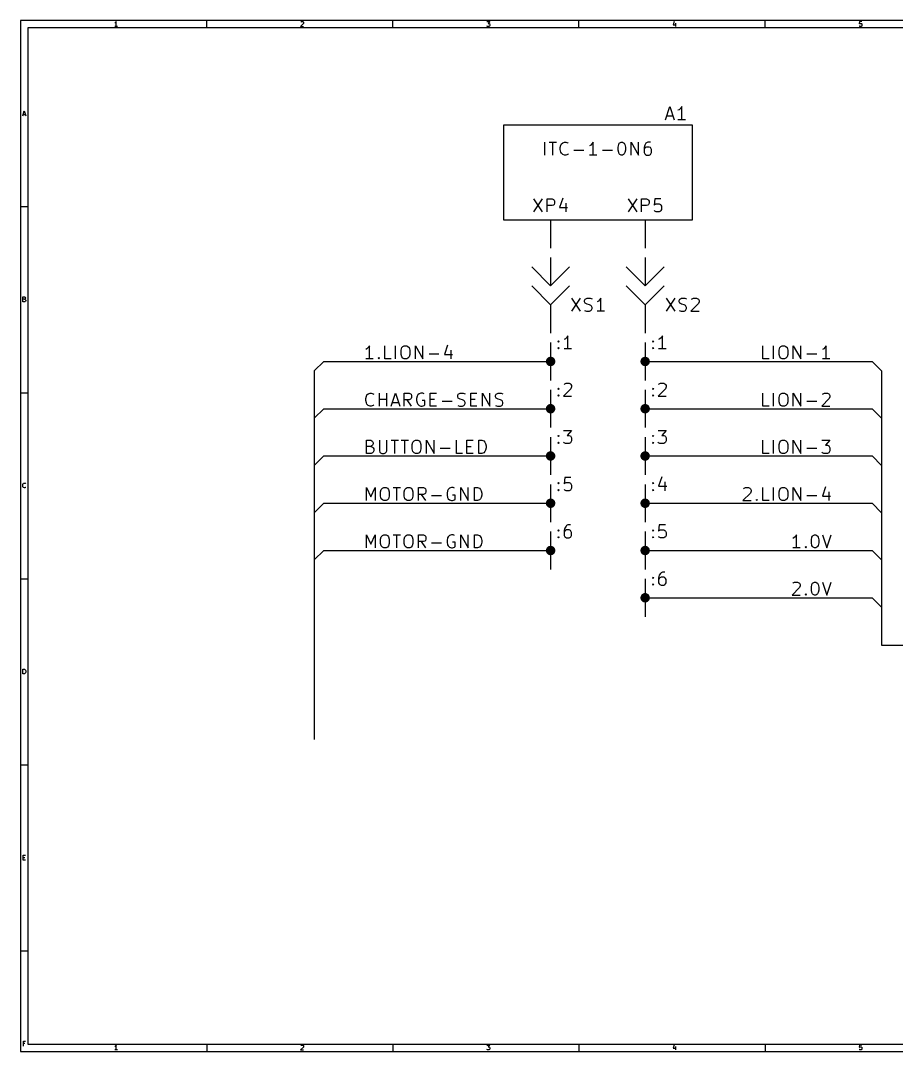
# Model space of a CAD drawing. Extents: x 0.4 to 16.1, y -11.3 to -0.4.
# Drawn here: x 0.39 to 9.66, y -11.3 to -0.39 of the extents above; entities that cross this region are included whole.
import ezdxf

# ---------------------------------------------------------------- set-up
doc = ezdxf.new("R2010")
doc.units = 0
doc.header["$MEASUREMENT"] = 0
for name, color, linetype in [('BLACK', 7, 'CONTINUOUS'), ('BLUE2', 5, 'CONTINUOUS'), ('CYAN2', 4, 'CONTINUOUS'), ('GREEN2', 3, 'CONTINUOUS'), ('RED2', 1, 'CONTINUOUS')]:
    doc.layers.add(name, color=color, linetype=linetype)

msp = doc.modelspace()

# ---------------------------------------------------------------- linework, layer by layer
at = {"layer": 'BLACK', "linetype": 'CONTINUOUS'}
for p, q in [((4.057, -3.867), (4.044, -3.873)), ((4.07, -3.854), (4.057, -3.867)), ((4.083, -3.834), (4.07, -3.854)), ((4.083, -3.972), (4.083, -3.834)), ((4.248, -3.972), (4.248, -3.834)), ((4.359, -3.972), (4.359, -3.834)), ((4.419, -3.88), (4.425, -3.854)), ((4.419, -3.926), (4.419, -3.88)), ((4.425, -3.854), (4.438, -3.841)), ((4.438, -3.841), (4.451, -3.834)), ((4.451, -3.834), (4.478, -3.834)), ((4.478, -3.834), (4.491, -3.841)), ((4.491, -3.841), (4.504, -3.854)), ((4.504, -3.854), (4.511, -3.88)), ((4.511, -3.88), (4.511, -3.926)), ((4.57, -3.972), (4.57, -3.834)), ((4.57, -3.834), (4.649, -3.972)), ((4.649, -3.972), (4.649, -3.834)), ((4.714, -3.919), (4.819, -3.919)), ((4.911, -3.827), (4.879, -3.926)), ((4.944, -3.88), (4.944, -3.972)), ((8.245, -3.972), (8.245, -3.834)), ((8.357, -3.972), (8.357, -3.834)), ((8.416, -3.88), (8.423, -3.854)), ((8.416, -3.926), (8.416, -3.88)), ((8.423, -3.854), (8.436, -3.841)), ((8.436, -3.841), (8.449, -3.834)), ((8.449, -3.834), (8.475, -3.834)), ((8.475, -3.834), (8.488, -3.841)), ((8.488, -3.841), (8.502, -3.854)), ((8.502, -3.854), (8.508, -3.88)), ((8.508, -3.88), (8.508, -3.926)), ((8.567, -3.972), (8.567, -3.834)), ((8.567, -3.834), (8.646, -3.972)), ((8.646, -3.972), (8.646, -3.834)), ((8.712, -3.919), (8.817, -3.919)), ((8.889, -3.867), (8.876, -3.873)), ((8.902, -3.854), (8.889, -3.867)), ((8.916, -3.834), (8.902, -3.854)), ((8.916, -3.972), (8.916, -3.834)), ((4.123, -3.972), (4.044, -3.972)), ((4.175, -3.965), (4.182, -3.959)), ((4.182, -3.972), (4.175, -3.965)), ((4.182, -3.959), (4.189, -3.965)), ((4.182, -3.959), (4.182, -3.972)), ((4.189, -3.965), (4.182, -3.972)), ((4.313, -3.972), (4.248, -3.972)), ((4.425, -3.952), (4.419, -3.926)), ((4.438, -3.965), (4.425, -3.952)), ((4.451, -3.972), (4.438, -3.965)), ((4.478, -3.972), (4.451, -3.972)), ((4.491, -3.965), (4.478, -3.972)), ((4.504, -3.952), (4.491, -3.965)), ((4.511, -3.926), (4.504, -3.952)), ((4.879, -3.926), (4.964, -3.926)), ((8.311, -3.972), (8.245, -3.972)), ((8.423, -3.952), (8.416, -3.926)), ((8.436, -3.965), (8.423, -3.952)), ((8.449, -3.972), (8.436, -3.965)), ((8.475, -3.972), (8.449, -3.972)), ((8.488, -3.965), (8.475, -3.972)), ((8.502, -3.952), (8.488, -3.965)), ((8.508, -3.926), (8.502, -3.952)), ((8.955, -3.972), (8.876, -3.972)), ((4.051, -4.367), (4.057, -4.354)), ((4.057, -4.354), (4.07, -4.341)), ((4.07, -4.341), (4.09, -4.334)), ((4.09, -4.334), (4.103, -4.334)), ((4.103, -4.334), (4.123, -4.341)), ((4.123, -4.341), (4.129, -4.347)), ((4.189, -4.472), (4.189, -4.334)), ((4.267, -4.472), (4.267, -4.334)), ((4.313, -4.472), (4.359, -4.334)), ((4.359, -4.334), (4.405, -4.472)), ((4.451, -4.472), (4.451, -4.334)), ((4.451, -4.334), (4.504, -4.334)), ((4.504, -4.334), (4.517, -4.341)), ((4.517, -4.341), (4.524, -4.347)), ((4.524, -4.347), (4.53, -4.36)), ((4.53, -4.36), (4.53, -4.38)), ((4.596, -4.354), (4.589, -4.367)), ((4.609, -4.341), (4.596, -4.354)), ((4.629, -4.334), (4.609, -4.341)), ((4.649, -4.334), (4.629, -4.334)), ((4.662, -4.341), (4.649, -4.334)), ((4.727, -4.472), (4.727, -4.334)), ((4.727, -4.334), (4.793, -4.334)), ((5.017, -4.36), (5.023, -4.347)), ((5.017, -4.373), (5.017, -4.36)), ((5.023, -4.347), (5.03, -4.341)), ((5.03, -4.341), (5.043, -4.334)), ((5.043, -4.334), (5.076, -4.334)), ((5.076, -4.334), (5.095, -4.341)), ((5.155, -4.472), (5.155, -4.334)), ((5.155, -4.334), (5.22, -4.334)), ((5.279, -4.472), (5.279, -4.334)), ((5.279, -4.334), (5.358, -4.472)), ((5.358, -4.472), (5.358, -4.334)), ((5.417, -4.36), (5.424, -4.347)), ((5.417, -4.373), (5.417, -4.36)), ((5.424, -4.347), (5.431, -4.341)), ((5.431, -4.341), (5.444, -4.334)), ((5.444, -4.334), (5.477, -4.334)), ((5.477, -4.334), (5.496, -4.341)), ((8.245, -4.472), (8.245, -4.334)), ((8.357, -4.472), (8.357, -4.334)), ((8.416, -4.38), (8.423, -4.354)), ((8.423, -4.354), (8.436, -4.341)), ((8.436, -4.341), (8.449, -4.334)), ((8.449, -4.334), (8.475, -4.334)), ((8.475, -4.334), (8.488, -4.341)), ((8.488, -4.341), (8.502, -4.354)), ((8.502, -4.354), (8.508, -4.38)), ((8.567, -4.472), (8.567, -4.334)), ((8.567, -4.334), (8.646, -4.472)), ((8.646, -4.472), (8.646, -4.334)), ((8.876, -4.347), (8.883, -4.341)), ((8.883, -4.341), (8.896, -4.334)), ((8.896, -4.334), (8.929, -4.334)), ((8.929, -4.334), (8.942, -4.341)), ((8.942, -4.341), (8.948, -4.347)), ((8.948, -4.347), (8.955, -4.36)), ((8.955, -4.36), (8.955, -4.373)), ((4.044, -4.393), (4.051, -4.367)), ((4.044, -4.413), (4.044, -4.393)), ((4.051, -4.439), (4.044, -4.413)), ((4.057, -4.452), (4.051, -4.439)), ((4.07, -4.465), (4.057, -4.452)), ((4.09, -4.472), (4.07, -4.465)), ((4.123, -4.465), (4.103, -4.472)), ((4.129, -4.459), (4.123, -4.465)), ((4.189, -4.4), (4.267, -4.4)), ((4.327, -4.433), (4.392, -4.433)), ((4.504, -4.406), (4.451, -4.406)), ((4.53, -4.472), (4.484, -4.406)), ((4.517, -4.4), (4.504, -4.406)), ((4.524, -4.393), (4.517, -4.4)), ((4.53, -4.38), (4.524, -4.393)), ((4.589, -4.367), (4.583, -4.393)), ((4.583, -4.393), (4.583, -4.413)), ((4.583, -4.413), (4.589, -4.439)), ((4.589, -4.439), (4.596, -4.452)), ((4.596, -4.452), (4.609, -4.465)), ((4.609, -4.465), (4.629, -4.472)), ((4.668, -4.413), (4.642, -4.413)), ((4.642, -4.472), (4.662, -4.465)), ((4.662, -4.465), (4.668, -4.459)), ((4.668, -4.459), (4.668, -4.413)), ((4.727, -4.4), (4.773, -4.4)), ((4.852, -4.419), (4.957, -4.419)), ((5.023, -4.387), (5.017, -4.373)), ((5.017, -4.465), (5.036, -4.472)), ((5.03, -4.393), (5.023, -4.387)), ((5.043, -4.4), (5.03, -4.393)), ((5.069, -4.406), (5.043, -4.4)), ((5.082, -4.413), (5.069, -4.406)), ((5.069, -4.472), (5.082, -4.465)), ((5.089, -4.419), (5.082, -4.413)), ((5.082, -4.465), (5.089, -4.459)), ((5.095, -4.433), (5.089, -4.419)), ((5.089, -4.459), (5.095, -4.446)), ((5.095, -4.446), (5.095, -4.433)), ((5.155, -4.4), (5.201, -4.4)), ((5.424, -4.387), (5.417, -4.373)), ((5.417, -4.465), (5.437, -4.472)), ((5.431, -4.393), (5.424, -4.387)), ((5.444, -4.4), (5.431, -4.393)), ((5.47, -4.406), (5.444, -4.4)), ((5.483, -4.413), (5.47, -4.406)), ((5.47, -4.472), (5.483, -4.465)), ((5.49, -4.419), (5.483, -4.413)), ((5.483, -4.465), (5.49, -4.459)), ((5.496, -4.433), (5.49, -4.419)), ((5.49, -4.459), (5.496, -4.446)), ((5.496, -4.446), (5.496, -4.433)), ((8.416, -4.426), (8.416, -4.38)), ((8.423, -4.452), (8.416, -4.426)), ((8.436, -4.465), (8.423, -4.452)), ((8.449, -4.472), (8.436, -4.465)), ((8.488, -4.465), (8.475, -4.472)), ((8.502, -4.452), (8.488, -4.465)), ((8.508, -4.426), (8.502, -4.452)), ((8.508, -4.38), (8.508, -4.426)), ((8.712, -4.419), (8.817, -4.419)), ((8.948, -4.393), (8.87, -4.472)), ((8.955, -4.373), (8.948, -4.393)), ((4.103, -4.472), (4.09, -4.472)), ((4.629, -4.472), (4.642, -4.472)), ((4.793, -4.472), (4.727, -4.472)), ((5.036, -4.472), (5.069, -4.472)), ((5.22, -4.472), (5.155, -4.472)), ((5.437, -4.472), (5.47, -4.472)), ((8.311, -4.472), (8.245, -4.472)), ((8.475, -4.472), (8.449, -4.472)), ((8.87, -4.472), (8.955, -4.472)), ((4.051, -4.972), (4.051, -4.834)), ((4.051, -4.834), (4.097, -4.834)), ((4.097, -4.9), (4.051, -4.9)), ((4.097, -4.834), (4.11, -4.841)), ((4.11, -4.893), (4.097, -4.9)), ((4.097, -4.9), (4.116, -4.906)), ((4.11, -4.841), (4.116, -4.847)), ((4.116, -4.887), (4.11, -4.893)), ((4.116, -4.847), (4.123, -4.86)), ((4.123, -4.873), (4.116, -4.887)), ((4.116, -4.906), (4.123, -4.913)), ((4.123, -4.86), (4.123, -4.873)), ((4.189, -4.834), (4.189, -4.946)), ((4.267, -4.946), (4.267, -4.834)), ((4.313, -4.834), (4.392, -4.834)), ((4.353, -4.972), (4.353, -4.834)), ((4.419, -4.834), (4.497, -4.834)), ((4.458, -4.972), (4.458, -4.834)), ((4.537, -4.88), (4.543, -4.854)), ((4.537, -4.926), (4.537, -4.88)), ((4.543, -4.854), (4.557, -4.841)), ((4.557, -4.841), (4.57, -4.834)), ((4.57, -4.834), (4.596, -4.834)), ((4.596, -4.834), (4.609, -4.841)), ((4.609, -4.841), (4.622, -4.854)), ((4.622, -4.854), (4.629, -4.88)), ((4.629, -4.88), (4.629, -4.926)), ((4.688, -4.972), (4.688, -4.834)), ((4.688, -4.834), (4.767, -4.972)), ((4.767, -4.972), (4.767, -4.834)), ((5.003, -4.972), (5.003, -4.834)), ((5.115, -4.972), (5.115, -4.834)), ((5.115, -4.834), (5.181, -4.834)), ((5.115, -4.9), (5.161, -4.9)), ((5.24, -4.972), (5.24, -4.834)), ((5.24, -4.834), (5.273, -4.834)), ((5.273, -4.834), (5.293, -4.841)), ((5.293, -4.841), (5.306, -4.854)), ((5.306, -4.854), (5.312, -4.867)), ((5.312, -4.867), (5.319, -4.893)), ((5.319, -4.893), (5.319, -4.913)), ((8.245, -4.972), (8.245, -4.834)), ((8.357, -4.972), (8.357, -4.834)), ((8.416, -4.88), (8.423, -4.854)), ((8.416, -4.926), (8.416, -4.88)), ((8.423, -4.854), (8.436, -4.841)), ((8.436, -4.841), (8.449, -4.834)), ((8.449, -4.834), (8.475, -4.834)), ((8.475, -4.834), (8.488, -4.841)), ((8.488, -4.841), (8.502, -4.854)), ((8.502, -4.854), (8.508, -4.88)), ((8.508, -4.88), (8.508, -4.926)), ((8.567, -4.972), (8.567, -4.834)), ((8.567, -4.834), (8.646, -4.972)), ((8.646, -4.972), (8.646, -4.834)), ((8.87, -4.834), (8.955, -4.834)), ((8.955, -4.834), (8.909, -4.887)), ((8.909, -4.887), (8.929, -4.887)), ((8.929, -4.887), (8.942, -4.893)), ((8.942, -4.893), (8.948, -4.9)), ((8.948, -4.9), (8.955, -4.913)), ((4.103, -4.972), (4.051, -4.972)), ((4.116, -4.965), (4.103, -4.972)), ((4.123, -4.959), (4.116, -4.965)), ((4.123, -4.913), (4.129, -4.926)), ((4.129, -4.946), (4.123, -4.959)), ((4.129, -4.926), (4.129, -4.946)), ((4.189, -4.946), (4.195, -4.959)), ((4.195, -4.959), (4.202, -4.965)), ((4.202, -4.965), (4.215, -4.972)), ((4.215, -4.972), (4.241, -4.972)), ((4.241, -4.972), (4.254, -4.965)), ((4.254, -4.965), (4.261, -4.959)), ((4.261, -4.959), (4.267, -4.946)), ((4.543, -4.952), (4.537, -4.926)), ((4.557, -4.965), (4.543, -4.952)), ((4.57, -4.972), (4.557, -4.965)), ((4.596, -4.972), (4.57, -4.972)), ((4.609, -4.965), (4.596, -4.972)), ((4.622, -4.952), (4.609, -4.965)), ((4.629, -4.926), (4.622, -4.952)), ((4.833, -4.919), (4.938, -4.919)), ((5.069, -4.972), (5.003, -4.972)), ((5.181, -4.972), (5.115, -4.972)), ((5.273, -4.972), (5.24, -4.972)), ((5.293, -4.965), (5.273, -4.972)), ((5.306, -4.952), (5.293, -4.965)), ((5.312, -4.939), (5.306, -4.952)), ((5.319, -4.913), (5.312, -4.939)), ((8.311, -4.972), (8.245, -4.972)), ((8.423, -4.952), (8.416, -4.926)), ((8.436, -4.965), (8.423, -4.952)), ((8.449, -4.972), (8.436, -4.965)), ((8.475, -4.972), (8.449, -4.972)), ((8.488, -4.965), (8.475, -4.972)), ((8.502, -4.952), (8.488, -4.965)), ((8.508, -4.926), (8.502, -4.952)), ((8.712, -4.919), (8.817, -4.919)), ((8.876, -4.965), (8.87, -4.959)), ((8.889, -4.972), (8.876, -4.965)), ((8.929, -4.972), (8.889, -4.972)), ((8.942, -4.965), (8.929, -4.972)), ((8.948, -4.959), (8.942, -4.965)), ((8.955, -4.946), (8.948, -4.959)), ((8.955, -4.913), (8.955, -4.946)), ((4.051, -5.472), (4.051, -5.334)), ((4.051, -5.334), (4.097, -5.433)), ((4.097, -5.433), (4.143, -5.334)), ((4.143, -5.334), (4.143, -5.472)), ((4.208, -5.354), (4.221, -5.341)), ((4.221, -5.341), (4.235, -5.334)), ((4.235, -5.334), (4.261, -5.334)), ((4.261, -5.334), (4.274, -5.341)), ((4.274, -5.341), (4.287, -5.354)), ((4.333, -5.334), (4.412, -5.334)), ((4.373, -5.472), (4.373, -5.334)), ((4.458, -5.354), (4.471, -5.341)), ((4.471, -5.341), (4.484, -5.334)), ((4.484, -5.334), (4.511, -5.334)), ((4.511, -5.334), (4.524, -5.341)), ((4.524, -5.341), (4.537, -5.354)), ((4.603, -5.472), (4.603, -5.334)), ((4.603, -5.334), (4.655, -5.334)), ((4.655, -5.334), (4.668, -5.341)), ((4.668, -5.341), (4.675, -5.347)), ((4.931, -5.341), (4.918, -5.354)), ((4.951, -5.334), (4.931, -5.341)), ((4.971, -5.334), (4.951, -5.334)), ((4.984, -5.341), (4.971, -5.334)), ((5.049, -5.472), (5.049, -5.334)), ((5.049, -5.334), (5.128, -5.472)), ((5.128, -5.472), (5.128, -5.334)), ((5.194, -5.472), (5.194, -5.334)), ((5.194, -5.334), (5.227, -5.334)), ((5.227, -5.334), (5.247, -5.341)), ((5.247, -5.341), (5.26, -5.354)), ((8.042, -5.347), (8.048, -5.341)), ((8.048, -5.341), (8.061, -5.334)), ((8.061, -5.334), (8.094, -5.334)), ((8.094, -5.334), (8.107, -5.341)), ((8.107, -5.341), (8.114, -5.347)), ((8.245, -5.472), (8.245, -5.334)), ((8.357, -5.472), (8.357, -5.334)), ((8.423, -5.354), (8.436, -5.341)), ((8.436, -5.341), (8.449, -5.334)), ((8.449, -5.334), (8.475, -5.334)), ((8.475, -5.334), (8.488, -5.341)), ((8.488, -5.341), (8.502, -5.354)), ((8.567, -5.472), (8.567, -5.334)), ((8.567, -5.334), (8.646, -5.472)), ((8.646, -5.472), (8.646, -5.334)), ((8.909, -5.327), (8.876, -5.426)), ((4.202, -5.38), (4.208, -5.354)), ((4.202, -5.426), (4.202, -5.38)), ((4.208, -5.452), (4.202, -5.426)), ((4.221, -5.465), (4.208, -5.452)), ((4.287, -5.452), (4.274, -5.465)), ((4.287, -5.354), (4.294, -5.38)), ((4.294, -5.426), (4.287, -5.452)), ((4.294, -5.38), (4.294, -5.426)), ((4.451, -5.38), (4.458, -5.354)), ((4.451, -5.426), (4.451, -5.38)), ((4.458, -5.452), (4.451, -5.426)), ((4.471, -5.465), (4.458, -5.452)), ((4.537, -5.452), (4.524, -5.465)), ((4.537, -5.354), (4.543, -5.38)), ((4.543, -5.426), (4.537, -5.452)), ((4.543, -5.38), (4.543, -5.426)), ((4.655, -5.406), (4.603, -5.406)), ((4.681, -5.472), (4.635, -5.406)), ((4.668, -5.4), (4.655, -5.406)), ((4.675, -5.393), (4.668, -5.4)), ((4.675, -5.347), (4.681, -5.36)), ((4.681, -5.38), (4.675, -5.393)), ((4.681, -5.36), (4.681, -5.38)), ((4.741, -5.419), (4.846, -5.419)), ((4.911, -5.367), (4.905, -5.393)), ((4.905, -5.393), (4.905, -5.413)), ((4.905, -5.413), (4.911, -5.439)), ((4.918, -5.354), (4.911, -5.367)), ((4.911, -5.439), (4.918, -5.452)), ((4.918, -5.452), (4.931, -5.465)), ((4.99, -5.413), (4.964, -5.413)), ((4.99, -5.459), (4.99, -5.413)), ((5.26, -5.452), (5.247, -5.465)), ((5.26, -5.354), (5.266, -5.367)), ((5.266, -5.439), (5.26, -5.452)), ((5.266, -5.367), (5.273, -5.393)), ((5.273, -5.413), (5.266, -5.439)), ((5.273, -5.393), (5.273, -5.413)), ((8.114, -5.393), (8.035, -5.472)), ((8.114, -5.347), (8.12, -5.36)), ((8.12, -5.373), (8.114, -5.393)), ((8.12, -5.36), (8.12, -5.373)), ((8.416, -5.38), (8.423, -5.354)), ((8.416, -5.426), (8.416, -5.38)), ((8.423, -5.452), (8.416, -5.426)), ((8.436, -5.465), (8.423, -5.452)), ((8.502, -5.452), (8.488, -5.465)), ((8.502, -5.354), (8.508, -5.38)), ((8.508, -5.426), (8.502, -5.452)), ((8.508, -5.38), (8.508, -5.426)), ((8.712, -5.419), (8.817, -5.419)), ((8.876, -5.426), (8.962, -5.426)), ((8.942, -5.38), (8.942, -5.472)), ((4.235, -5.472), (4.221, -5.465)), ((4.261, -5.472), (4.235, -5.472)), ((4.274, -5.465), (4.261, -5.472)), ((4.484, -5.472), (4.471, -5.465)), ((4.511, -5.472), (4.484, -5.472)), ((4.524, -5.465), (4.511, -5.472)), ((4.931, -5.465), (4.951, -5.472)), ((4.951, -5.472), (4.964, -5.472)), ((4.964, -5.472), (4.984, -5.465)), ((4.984, -5.465), (4.99, -5.459)), ((5.227, -5.472), (5.194, -5.472)), ((5.247, -5.465), (5.227, -5.472)), ((8.035, -5.472), (8.12, -5.472)), ((8.173, -5.465), (8.18, -5.459)), ((8.18, -5.472), (8.173, -5.465)), ((8.18, -5.459), (8.186, -5.465)), ((8.18, -5.459), (8.18, -5.472)), ((8.186, -5.465), (8.18, -5.472)), ((8.311, -5.472), (8.245, -5.472)), ((8.449, -5.472), (8.436, -5.465)), ((8.475, -5.472), (8.449, -5.472)), ((8.488, -5.465), (8.475, -5.472)), ((4.051, -5.972), (4.051, -5.834)), ((4.051, -5.834), (4.097, -5.933)), ((4.097, -5.933), (4.143, -5.834)), ((4.143, -5.834), (4.143, -5.972)), ((4.202, -5.88), (4.208, -5.854)), ((4.202, -5.926), (4.202, -5.88)), ((4.208, -5.854), (4.221, -5.841)), ((4.221, -5.841), (4.235, -5.834)), ((4.235, -5.834), (4.261, -5.834)), ((4.261, -5.834), (4.274, -5.841)), ((4.274, -5.841), (4.287, -5.854)), ((4.287, -5.854), (4.294, -5.88)), ((4.294, -5.88), (4.294, -5.926)), ((4.333, -5.834), (4.412, -5.834)), ((4.373, -5.972), (4.373, -5.834)), ((4.451, -5.88), (4.458, -5.854)), ((4.451, -5.926), (4.451, -5.88)), ((4.458, -5.854), (4.471, -5.841)), ((4.471, -5.841), (4.484, -5.834)), ((4.484, -5.834), (4.511, -5.834)), ((4.511, -5.834), (4.524, -5.841)), ((4.524, -5.841), (4.537, -5.854)), ((4.537, -5.854), (4.543, -5.88)), ((4.543, -5.88), (4.543, -5.926)), ((4.603, -5.972), (4.603, -5.834)), ((4.603, -5.834), (4.655, -5.834)), ((4.655, -5.834), (4.668, -5.841)), ((4.668, -5.841), (4.675, -5.847)), ((4.675, -5.847), (4.681, -5.86)), ((4.681, -5.88), (4.675, -5.893)), ((4.681, -5.86), (4.681, -5.88)), ((4.911, -5.867), (4.905, -5.893)), ((4.918, -5.854), (4.911, -5.867)), ((4.931, -5.841), (4.918, -5.854)), ((4.951, -5.834), (4.931, -5.841)), ((4.971, -5.834), (4.951, -5.834)), ((4.984, -5.841), (4.971, -5.834)), ((5.049, -5.972), (5.049, -5.834)), ((5.049, -5.834), (5.128, -5.972)), ((5.128, -5.972), (5.128, -5.834)), ((5.194, -5.972), (5.194, -5.834)), ((5.194, -5.834), (5.227, -5.834)), ((5.227, -5.834), (5.247, -5.841)), ((5.247, -5.841), (5.26, -5.854)), ((5.26, -5.854), (5.266, -5.867)), ((5.266, -5.867), (5.273, -5.893)), ((8.574, -5.867), (8.561, -5.873)), ((8.587, -5.854), (8.574, -5.867)), ((8.6, -5.834), (8.587, -5.854)), ((8.6, -5.972), (8.6, -5.834)), ((8.758, -5.887), (8.764, -5.86)), ((8.758, -5.919), (8.758, -5.887)), ((8.764, -5.86), (8.771, -5.847)), ((8.771, -5.847), (8.778, -5.841)), ((8.778, -5.841), (8.791, -5.834)), ((8.791, -5.834), (8.804, -5.834)), ((8.804, -5.834), (8.817, -5.841)), ((8.817, -5.841), (8.824, -5.847)), ((8.824, -5.847), (8.83, -5.86)), ((8.83, -5.86), (8.837, -5.887)), ((8.837, -5.887), (8.837, -5.919)), ((8.876, -5.834), (8.922, -5.972)), ((8.922, -5.972), (8.968, -5.834)), ((4.208, -5.952), (4.202, -5.926)), ((4.221, -5.965), (4.208, -5.952)), ((4.235, -5.972), (4.221, -5.965)), ((4.261, -5.972), (4.235, -5.972)), ((4.274, -5.965), (4.261, -5.972)), ((4.287, -5.952), (4.274, -5.965)), ((4.294, -5.926), (4.287, -5.952)), ((4.458, -5.952), (4.451, -5.926)), ((4.471, -5.965), (4.458, -5.952)), ((4.484, -5.972), (4.471, -5.965)), ((4.511, -5.972), (4.484, -5.972)), ((4.524, -5.965), (4.511, -5.972)), ((4.537, -5.952), (4.524, -5.965)), ((4.543, -5.926), (4.537, -5.952)), ((4.655, -5.906), (4.603, -5.906)), ((4.681, -5.972), (4.635, -5.906)), ((4.668, -5.9), (4.655, -5.906)), ((4.675, -5.893), (4.668, -5.9)), ((4.741, -5.919), (4.846, -5.919)), ((4.905, -5.893), (4.905, -5.913)), ((4.905, -5.913), (4.911, -5.939)), ((4.911, -5.939), (4.918, -5.952)), ((4.918, -5.952), (4.931, -5.965)), ((4.931, -5.965), (4.951, -5.972)), ((4.951, -5.972), (4.964, -5.972)), ((4.99, -5.913), (4.964, -5.913)), ((4.964, -5.972), (4.984, -5.965)), ((4.984, -5.965), (4.99, -5.959)), ((4.99, -5.959), (4.99, -5.913)), ((5.227, -5.972), (5.194, -5.972)), ((5.247, -5.965), (5.227, -5.972)), ((5.26, -5.952), (5.247, -5.965)), ((5.266, -5.939), (5.26, -5.952)), ((5.273, -5.913), (5.266, -5.939)), ((5.273, -5.893), (5.273, -5.913)), ((8.64, -5.972), (8.561, -5.972)), ((8.692, -5.965), (8.699, -5.959)), ((8.699, -5.972), (8.692, -5.965)), ((8.699, -5.959), (8.705, -5.965)), ((8.699, -5.959), (8.699, -5.972)), ((8.705, -5.965), (8.699, -5.972)), ((8.764, -5.946), (8.758, -5.919)), ((8.771, -5.959), (8.764, -5.946)), ((8.778, -5.965), (8.771, -5.959)), ((8.791, -5.972), (8.778, -5.965)), ((8.804, -5.972), (8.791, -5.972)), ((8.817, -5.965), (8.804, -5.972)), ((8.824, -5.959), (8.817, -5.965)), ((8.83, -5.946), (8.824, -5.959)), ((8.837, -5.919), (8.83, -5.946)), ((8.633, -6.393), (8.554, -6.472)), ((8.561, -6.347), (8.567, -6.341)), ((8.567, -6.341), (8.58, -6.334)), ((8.58, -6.334), (8.613, -6.334)), ((8.613, -6.334), (8.626, -6.341)), ((8.626, -6.341), (8.633, -6.347)), ((8.633, -6.347), (8.64, -6.36)), ((8.64, -6.373), (8.633, -6.393)), ((8.64, -6.36), (8.64, -6.373)), ((8.758, -6.387), (8.764, -6.36)), ((8.758, -6.419), (8.758, -6.387)), ((8.764, -6.446), (8.758, -6.419)), ((8.764, -6.36), (8.771, -6.347)), ((8.771, -6.347), (8.778, -6.341)), ((8.778, -6.341), (8.791, -6.334)), ((8.791, -6.334), (8.804, -6.334)), ((8.804, -6.334), (8.817, -6.341)), ((8.817, -6.341), (8.824, -6.347)), ((8.824, -6.347), (8.83, -6.36)), ((8.83, -6.36), (8.837, -6.387)), ((8.837, -6.419), (8.83, -6.446)), ((8.837, -6.387), (8.837, -6.419)), ((8.876, -6.334), (8.922, -6.472)), ((8.922, -6.472), (8.968, -6.334)), ((8.554, -6.472), (8.64, -6.472)), ((8.692, -6.465), (8.699, -6.459)), ((8.699, -6.472), (8.692, -6.465)), ((8.699, -6.459), (8.705, -6.465)), ((8.699, -6.459), (8.699, -6.472)), ((8.705, -6.465), (8.699, -6.472)), ((8.771, -6.459), (8.764, -6.446)), ((8.778, -6.465), (8.771, -6.459)), ((8.791, -6.472), (8.778, -6.465)), ((8.804, -6.472), (8.791, -6.472)), ((8.817, -6.465), (8.804, -6.472)), ((8.824, -6.459), (8.817, -6.465)), ((8.83, -6.446), (8.824, -6.459))]:
    msp.add_line(p, q, dxfattribs=at)
at = {"layer": 'BLUE2', "linetype": 'CONTINUOUS'}
for p, q in [((3.5, -4.1), (3.5, -8)), ((9.5, -4.1), (9.5, -7)), ((9.5, -7), (10.5, -7))]:
    msp.add_line(p, q, dxfattribs=at)
at = {"layer": 'CYAN2', "linetype": 'CONTINUOUS'}
for p, q in [((7.216, -1.442), (7.262, -1.304)), ((7.262, -1.304), (7.308, -1.442)), ((7.387, -1.304), (7.374, -1.324)), ((7.387, -1.442), (7.387, -1.304)), ((7.229, -1.403), (7.295, -1.403)), ((7.36, -1.337), (7.347, -1.343)), ((7.374, -1.324), (7.36, -1.337)), ((7.426, -1.442), (7.347, -1.442)), ((6.222, -3.329), (6.314, -3.467)), ((6.314, -3.329), (6.222, -3.467)), ((6.36, -3.355), (6.367, -3.342)), ((6.36, -3.368), (6.36, -3.355)), ((6.367, -3.382), (6.36, -3.368)), ((6.367, -3.342), (6.373, -3.336)), ((6.373, -3.336), (6.386, -3.329)), ((6.386, -3.329), (6.419, -3.329)), ((6.419, -3.329), (6.439, -3.336)), ((6.505, -3.362), (6.492, -3.368)), ((6.518, -3.349), (6.505, -3.362)), ((6.531, -3.329), (6.518, -3.349)), ((6.531, -3.467), (6.531, -3.329)), ((7.222, -3.329), (7.314, -3.467)), ((7.314, -3.329), (7.222, -3.467)), ((7.36, -3.355), (7.367, -3.342)), ((7.36, -3.368), (7.36, -3.355)), ((7.367, -3.382), (7.36, -3.368)), ((7.367, -3.342), (7.373, -3.336)), ((7.373, -3.336), (7.386, -3.329)), ((7.386, -3.329), (7.419, -3.329)), ((7.419, -3.329), (7.439, -3.336)), ((7.492, -3.342), (7.498, -3.336)), ((7.498, -3.336), (7.511, -3.329)), ((7.511, -3.329), (7.544, -3.329)), ((7.544, -3.329), (7.557, -3.336)), ((7.557, -3.336), (7.564, -3.342)), ((7.564, -3.342), (7.57, -3.355)), ((7.57, -3.368), (7.564, -3.388)), ((7.57, -3.355), (7.57, -3.368)), ((6.36, -3.46), (6.38, -3.467)), ((6.373, -3.388), (6.367, -3.382)), ((6.386, -3.395), (6.373, -3.388)), ((6.38, -3.467), (6.413, -3.467)), ((6.413, -3.401), (6.386, -3.395)), ((6.426, -3.408), (6.413, -3.401)), ((6.413, -3.467), (6.426, -3.46)), ((6.432, -3.414), (6.426, -3.408)), ((6.426, -3.46), (6.432, -3.454)), ((6.439, -3.428), (6.432, -3.414)), ((6.432, -3.454), (6.439, -3.441)), ((6.439, -3.441), (6.439, -3.428)), ((6.57, -3.467), (6.492, -3.467)), ((7.36, -3.46), (7.38, -3.467)), ((7.373, -3.388), (7.367, -3.382)), ((7.386, -3.395), (7.373, -3.388)), ((7.38, -3.467), (7.413, -3.467)), ((7.413, -3.401), (7.386, -3.395)), ((7.426, -3.408), (7.413, -3.401)), ((7.413, -3.467), (7.426, -3.46)), ((7.432, -3.414), (7.426, -3.408)), ((7.426, -3.46), (7.432, -3.454)), ((7.439, -3.428), (7.432, -3.414)), ((7.432, -3.454), (7.439, -3.441)), ((7.439, -3.441), (7.439, -3.428)), ((7.564, -3.388), (7.485, -3.467)), ((7.485, -3.467), (7.57, -3.467))]:
    msp.add_line(p, q, dxfattribs=at)
at = {"layer": 'GREEN2', "linetype": 'CONTINUOUS'}
for p, q in [((3.5, -4.1), (3.6, -4)), ((3.6, -4), (6, -4)), ((7, -4), (9.4, -4)), ((9.4, -4), (9.5, -4.1)), ((3.5, -4.6), (3.6, -4.5)), ((3.6, -4.5), (6, -4.5)), ((7, -4.5), (9.4, -4.5)), ((9.4, -4.5), (9.5, -4.6)), ((3.5, -5.1), (3.6, -5)), ((3.6, -5), (6, -5)), ((7, -5), (9.4, -5)), ((9.4, -5), (9.5, -5.1)), ((3.5, -5.6), (3.6, -5.5)), ((3.6, -5.5), (6, -5.5)), ((7, -5.5), (9.4, -5.5)), ((9.4, -5.5), (9.5, -5.6)), ((3.5, -6.1), (3.6, -6)), ((3.6, -6), (6, -6)), ((7, -6), (9.4, -6)), ((9.4, -6), (9.5, -6.1)), ((7, -6.5), (9.4, -6.5)), ((9.4, -6.5), (9.5, -6.6))]:
    msp.add_line(p, q, dxfattribs=at)
at = {"layer": 'RED2', "linetype": 'CONTINUOUS'}
for p, q in [((0.394, -0.394), (0.394, -11.299)), ((16.141, -0.394), (0.394, -0.394)), ((1.395, -0.417), (1.39, -0.419)), ((1.4, -0.412), (1.395, -0.417)), ((1.405, -0.405), (1.4, -0.412)), ((1.405, -0.456), (1.405, -0.405)), ((2.362, -0.472), (2.362, -0.394)), ((3.385, -0.426), (3.356, -0.456)), ((3.358, -0.409), (3.361, -0.407)), ((3.361, -0.407), (3.366, -0.405)), ((3.366, -0.405), (3.378, -0.405)), ((3.378, -0.405), (3.383, -0.407)), ((3.383, -0.407), (3.385, -0.409)), ((3.385, -0.409), (3.387, -0.414)), ((3.387, -0.419), (3.385, -0.426)), ((3.387, -0.414), (3.387, -0.419)), ((4.331, -0.472), (4.331, -0.394)), ((5.325, -0.405), (5.356, -0.405)), ((5.356, -0.405), (5.339, -0.424)), ((5.339, -0.424), (5.347, -0.424)), ((5.347, -0.424), (5.352, -0.426)), ((5.352, -0.426), (5.354, -0.429)), ((5.354, -0.429), (5.356, -0.434)), ((5.356, -0.434), (5.356, -0.446)), ((6.299, -0.472), (6.299, -0.394)), ((7.307, -0.402), (7.295, -0.439)), ((7.32, -0.422), (7.32, -0.456)), ((8.268, -0.472), (8.268, -0.394)), ((9.267, -0.405), (9.264, -0.429)), ((9.264, -0.429), (9.267, -0.426)), ((9.291, -0.405), (9.267, -0.405)), ((9.267, -0.426), (9.272, -0.424)), ((9.272, -0.424), (9.284, -0.424)), ((9.284, -0.424), (9.289, -0.426)), ((9.289, -0.426), (9.291, -0.429)), ((9.291, -0.429), (9.293, -0.434)), ((9.293, -0.434), (9.293, -0.446)), ((0.472, -0.472), (0.472, -11.221)), ((16.063, -0.472), (0.472, -0.472)), ((1.419, -0.456), (1.39, -0.456)), ((3.356, -0.456), (3.387, -0.456)), ((5.327, -0.453), (5.325, -0.451)), ((5.332, -0.456), (5.327, -0.453)), ((5.347, -0.456), (5.332, -0.456)), ((5.352, -0.453), (5.347, -0.456)), ((5.354, -0.451), (5.352, -0.453)), ((5.356, -0.446), (5.354, -0.451)), ((7.295, -0.439), (7.327, -0.439)), ((9.267, -0.453), (9.264, -0.451)), ((9.272, -0.456), (9.267, -0.453)), ((9.284, -0.456), (9.272, -0.456)), ((9.289, -0.453), (9.284, -0.456)), ((9.291, -0.451), (9.289, -0.453)), ((9.293, -0.446), (9.291, -0.451)), ((0.416, -1.401), (0.433, -1.35)), ((0.42, -1.386), (0.445, -1.386)), ((0.433, -1.35), (0.45, -1.401)), ((5.5, -1.5), (5.5, -2.5)), ((7.5, -1.5), (5.5, -1.5)), ((7.5, -2.5), (7.5, -1.5)), ((5.938, -1.817), (5.938, -1.679)), ((5.984, -1.679), (6.063, -1.679)), ((6.023, -1.817), (6.023, -1.679)), ((6.102, -1.738), (6.109, -1.712)), ((6.102, -1.758), (6.102, -1.738)), ((6.109, -1.712), (6.115, -1.699)), ((6.115, -1.699), (6.128, -1.686)), ((6.128, -1.686), (6.148, -1.679)), ((6.148, -1.679), (6.161, -1.679)), ((6.161, -1.679), (6.181, -1.686)), ((6.181, -1.686), (6.187, -1.692)), ((6.424, -1.712), (6.411, -1.718)), ((6.437, -1.699), (6.424, -1.712)), ((6.45, -1.679), (6.437, -1.699)), ((6.45, -1.817), (6.45, -1.679)), ((6.713, -1.732), (6.72, -1.705)), ((6.713, -1.764), (6.713, -1.732)), ((6.72, -1.705), (6.726, -1.692)), ((6.726, -1.692), (6.733, -1.686)), ((6.733, -1.686), (6.746, -1.679)), ((6.746, -1.679), (6.759, -1.679)), ((6.759, -1.679), (6.772, -1.686)), ((6.772, -1.686), (6.779, -1.692)), ((6.779, -1.692), (6.785, -1.705)), ((6.785, -1.705), (6.792, -1.732)), ((6.792, -1.732), (6.792, -1.764)), ((6.851, -1.817), (6.851, -1.679)), ((6.851, -1.679), (6.93, -1.817)), ((6.93, -1.817), (6.93, -1.679)), ((6.996, -1.712), (6.989, -1.738)), ((6.989, -1.738), (6.989, -1.791)), ((7.009, -1.692), (6.996, -1.712)), ((7.002, -1.738), (6.996, -1.745)), ((7.015, -1.732), (7.002, -1.738)), ((7.015, -1.686), (7.009, -1.692)), ((7.029, -1.679), (7.015, -1.686)), ((7.042, -1.732), (7.015, -1.732)), ((7.055, -1.679), (7.029, -1.679)), ((7.055, -1.738), (7.042, -1.732)), ((7.061, -1.745), (7.055, -1.738)), ((6.109, -1.784), (6.102, -1.758)), ((6.115, -1.797), (6.109, -1.784)), ((6.128, -1.81), (6.115, -1.797)), ((6.148, -1.817), (6.128, -1.81)), ((6.161, -1.817), (6.148, -1.817)), ((6.181, -1.81), (6.161, -1.817)), ((6.187, -1.804), (6.181, -1.81)), ((6.247, -1.764), (6.352, -1.764)), ((6.49, -1.817), (6.411, -1.817)), ((6.549, -1.764), (6.654, -1.764)), ((6.72, -1.791), (6.713, -1.764)), ((6.726, -1.804), (6.72, -1.791)), ((6.733, -1.81), (6.726, -1.804)), ((6.746, -1.817), (6.733, -1.81)), ((6.759, -1.817), (6.746, -1.817)), ((6.772, -1.81), (6.759, -1.817)), ((6.779, -1.804), (6.772, -1.81)), ((6.785, -1.791), (6.779, -1.804)), ((6.792, -1.764), (6.785, -1.791)), ((6.996, -1.745), (6.989, -1.758)), ((6.989, -1.791), (6.996, -1.804)), ((6.996, -1.804), (7.002, -1.81)), ((7.002, -1.81), (7.015, -1.817)), ((7.015, -1.817), (7.042, -1.817)), ((7.042, -1.817), (7.055, -1.81)), ((7.055, -1.81), (7.061, -1.804)), ((7.068, -1.758), (7.061, -1.745)), ((7.061, -1.804), (7.068, -1.791)), ((7.068, -1.791), (7.068, -1.758)), ((5.819, -2.279), (5.911, -2.417)), ((5.911, -2.279), (5.819, -2.417)), ((5.963, -2.417), (5.963, -2.279)), ((5.963, -2.279), (6.016, -2.279)), ((6.016, -2.279), (6.029, -2.286)), ((6.029, -2.286), (6.036, -2.292)), ((6.128, -2.272), (6.095, -2.371)), ((6.819, -2.279), (6.911, -2.417)), ((6.911, -2.279), (6.819, -2.417)), ((6.963, -2.417), (6.963, -2.279)), ((6.963, -2.279), (7.016, -2.279)), ((7.016, -2.279), (7.029, -2.286)), ((7.029, -2.286), (7.036, -2.292)), ((7.101, -2.279), (7.095, -2.345)), ((7.167, -2.279), (7.101, -2.279)), ((0.394, -2.362), (0.472, -2.362)), ((6.016, -2.351), (5.963, -2.351)), ((6.029, -2.345), (6.016, -2.351)), ((6.036, -2.338), (6.029, -2.345)), ((6.036, -2.292), (6.042, -2.305)), ((6.042, -2.325), (6.036, -2.338)), ((6.042, -2.305), (6.042, -2.325)), ((6.095, -2.371), (6.18, -2.371)), ((6.161, -2.325), (6.161, -2.417)), ((7.016, -2.351), (6.963, -2.351)), ((7.029, -2.345), (7.016, -2.351)), ((7.036, -2.338), (7.029, -2.345)), ((7.036, -2.292), (7.042, -2.305)), ((7.042, -2.325), (7.036, -2.338)), ((7.042, -2.305), (7.042, -2.325)), ((7.095, -2.345), (7.101, -2.338)), ((7.101, -2.338), (7.115, -2.332)), ((7.115, -2.332), (7.147, -2.332)), ((7.147, -2.332), (7.161, -2.338)), ((7.161, -2.338), (7.167, -2.345)), ((7.167, -2.345), (7.174, -2.358)), ((7.174, -2.391), (7.167, -2.404)), ((7.174, -2.358), (7.174, -2.391)), ((5.5, -2.5), (7.5, -2.5)), ((6, -2.5), (6, -2.8)), ((7, -2.5), (7, -2.8)), ((7.101, -2.41), (7.095, -2.404)), ((7.115, -2.417), (7.101, -2.41)), ((7.147, -2.417), (7.115, -2.417)), ((7.161, -2.41), (7.147, -2.417)), ((7.167, -2.404), (7.161, -2.41)), ((6, -2.9), (6, -3.2)), ((7, -2.9), (7, -3.2)), ((6, -3.2), (5.8, -3)), ((6, -3.2), (6.2, -3)), ((7, -3.2), (6.8, -3)), ((7, -3.2), (7.2, -3)), ((5.95, -3.15), (6, -3.2)), ((6, -3.2), (6.05, -3.15)), ((6.95, -3.15), (7, -3.2)), ((7, -3.2), (7.05, -3.15)), ((6, -3.4), (5.8, -3.2)), ((6, -3.4), (6.2, -3.2)), ((7, -3.4), (6.8, -3.2)), ((7, -3.4), (7.2, -3.2)), ((0.419, -3.369), (0.419, -3.318)), ((0.419, -3.318), (0.436, -3.318)), ((0.436, -3.342), (0.419, -3.342)), ((0.439, -3.369), (0.419, -3.369)), ((0.436, -3.318), (0.441, -3.32)), ((0.441, -3.339), (0.436, -3.342)), ((0.436, -3.342), (0.443, -3.344)), ((0.443, -3.366), (0.439, -3.369)), ((0.441, -3.32), (0.443, -3.322)), ((0.443, -3.337), (0.441, -3.339)), ((0.443, -3.322), (0.446, -3.327)), ((0.446, -3.332), (0.443, -3.337)), ((0.443, -3.344), (0.446, -3.347)), ((0.446, -3.364), (0.443, -3.366)), ((0.446, -3.327), (0.446, -3.332)), ((0.446, -3.347), (0.448, -3.352)), ((0.448, -3.359), (0.446, -3.364)), ((0.448, -3.352), (0.448, -3.359)), ((6, -3.4), (6, -3.7)), ((7, -3.4), (7, -3.7)), ((6, -3.8), (6, -3.95)), ((6.077, -3.788), (6.084, -3.782)), ((6.084, -3.795), (6.077, -3.788)), ((6.084, -3.782), (6.09, -3.788)), ((6.084, -3.782), (6.084, -3.795)), ((6.09, -3.788), (6.084, -3.795)), ((6.156, -3.762), (6.143, -3.768)), ((6.169, -3.749), (6.156, -3.762)), ((6.182, -3.729), (6.169, -3.749)), ((6.182, -3.867), (6.182, -3.729)), ((7, -3.8), (7, -3.95)), ((7.077, -3.788), (7.084, -3.782)), ((7.084, -3.795), (7.077, -3.788)), ((7.084, -3.782), (7.09, -3.788)), ((7.084, -3.782), (7.084, -3.795)), ((7.09, -3.788), (7.084, -3.795)), ((7.156, -3.762), (7.143, -3.768)), ((7.169, -3.749), (7.156, -3.762)), ((7.182, -3.729), (7.169, -3.749)), ((7.182, -3.867), (7.182, -3.729)), ((6.077, -3.86), (6.084, -3.854)), ((6.084, -3.867), (6.077, -3.86)), ((6.084, -3.854), (6.09, -3.86)), ((6.084, -3.854), (6.084, -3.867)), ((6.09, -3.86), (6.084, -3.867)), ((6.222, -3.867), (6.143, -3.867)), ((7.077, -3.86), (7.084, -3.854)), ((7.084, -3.867), (7.077, -3.86)), ((7.084, -3.854), (7.09, -3.86)), ((7.084, -3.854), (7.084, -3.867)), ((7.09, -3.86), (7.084, -3.867)), ((7.222, -3.867), (7.143, -3.867)), ((6, -4.05), (6, -4.2)), ((7, -4.05), (7, -4.2)), ((6.143, -4.242), (6.15, -4.236)), ((6.15, -4.236), (6.163, -4.229)), ((6.163, -4.229), (6.196, -4.229)), ((6.196, -4.229), (6.209, -4.236)), ((6.209, -4.236), (6.215, -4.242)), ((6.215, -4.242), (6.222, -4.255)), ((7.143, -4.242), (7.15, -4.236)), ((7.15, -4.236), (7.163, -4.229)), ((7.163, -4.229), (7.196, -4.229)), ((7.196, -4.229), (7.209, -4.236)), ((7.209, -4.236), (7.215, -4.242)), ((7.215, -4.242), (7.222, -4.255)), ((0.394, -4.331), (0.472, -4.331)), ((6, -4.3), (6, -4.45)), ((6.077, -4.288), (6.084, -4.282)), ((6.084, -4.295), (6.077, -4.288)), ((6.077, -4.36), (6.084, -4.354)), ((6.084, -4.367), (6.077, -4.36)), ((6.084, -4.282), (6.09, -4.288)), ((6.084, -4.282), (6.084, -4.295)), ((6.09, -4.288), (6.084, -4.295)), ((6.084, -4.354), (6.09, -4.36)), ((6.084, -4.354), (6.084, -4.367)), ((6.09, -4.36), (6.084, -4.367)), ((6.215, -4.288), (6.136, -4.367)), ((6.222, -4.268), (6.215, -4.288)), ((6.222, -4.255), (6.222, -4.268)), ((7, -4.3), (7, -4.45)), ((7.077, -4.288), (7.084, -4.282)), ((7.084, -4.295), (7.077, -4.288)), ((7.077, -4.36), (7.084, -4.354)), ((7.084, -4.367), (7.077, -4.36)), ((7.084, -4.282), (7.09, -4.288)), ((7.084, -4.282), (7.084, -4.295)), ((7.09, -4.288), (7.084, -4.295)), ((7.084, -4.354), (7.09, -4.36)), ((7.084, -4.354), (7.084, -4.367)), ((7.09, -4.36), (7.084, -4.367)), ((7.215, -4.288), (7.136, -4.367)), ((7.222, -4.268), (7.215, -4.288)), ((7.222, -4.255), (7.222, -4.268)), ((6.136, -4.367), (6.222, -4.367)), ((7.136, -4.367), (7.222, -4.367)), ((6, -4.55), (6, -4.7)), ((7, -4.55), (7, -4.7)), ((6.077, -4.788), (6.084, -4.782)), ((6.084, -4.795), (6.077, -4.788)), ((6.084, -4.782), (6.09, -4.788)), ((6.084, -4.782), (6.084, -4.795)), ((6.09, -4.788), (6.084, -4.795)), ((6.136, -4.729), (6.222, -4.729)), ((6.222, -4.729), (6.176, -4.782)), ((6.176, -4.782), (6.196, -4.782)), ((6.196, -4.782), (6.209, -4.788)), ((6.209, -4.788), (6.215, -4.795)), ((6.215, -4.795), (6.222, -4.808)), ((7.077, -4.788), (7.084, -4.782)), ((7.084, -4.795), (7.077, -4.788)), ((7.084, -4.782), (7.09, -4.788)), ((7.084, -4.782), (7.084, -4.795)), ((7.09, -4.788), (7.084, -4.795)), ((7.136, -4.729), (7.222, -4.729)), ((7.222, -4.729), (7.176, -4.782)), ((7.176, -4.782), (7.196, -4.782)), ((7.196, -4.782), (7.209, -4.788)), ((7.209, -4.788), (7.215, -4.795)), ((7.215, -4.795), (7.222, -4.808)), ((6, -4.8), (6, -4.95)), ((6.077, -4.86), (6.084, -4.854)), ((6.084, -4.867), (6.077, -4.86)), ((6.084, -4.854), (6.09, -4.86)), ((6.084, -4.854), (6.084, -4.867)), ((6.09, -4.86), (6.084, -4.867)), ((6.143, -4.86), (6.136, -4.854)), ((6.156, -4.867), (6.143, -4.86)), ((6.196, -4.867), (6.156, -4.867)), ((6.209, -4.86), (6.196, -4.867)), ((6.215, -4.854), (6.209, -4.86)), ((6.222, -4.841), (6.215, -4.854)), ((6.222, -4.808), (6.222, -4.841)), ((7, -4.8), (7, -4.95)), ((7.077, -4.86), (7.084, -4.854)), ((7.084, -4.867), (7.077, -4.86)), ((7.084, -4.854), (7.09, -4.86)), ((7.084, -4.854), (7.084, -4.867)), ((7.09, -4.86), (7.084, -4.867)), ((7.143, -4.86), (7.136, -4.854)), ((7.156, -4.867), (7.143, -4.86)), ((7.196, -4.867), (7.156, -4.867)), ((7.209, -4.86), (7.196, -4.867)), ((7.215, -4.854), (7.209, -4.86)), ((7.222, -4.841), (7.215, -4.854)), ((7.222, -4.808), (7.222, -4.841)), ((6, -5.05), (6, -5.2)), ((7, -5.05), (7, -5.2)), ((6.15, -5.229), (6.143, -5.295)), ((6.215, -5.229), (6.15, -5.229)), ((7.176, -5.222), (7.143, -5.321)), ((0.417, -5.308), (0.419, -5.299)), ((0.417, -5.316), (0.417, -5.308)), ((0.419, -5.325), (0.417, -5.316)), ((0.419, -5.299), (0.422, -5.294)), ((0.422, -5.33), (0.419, -5.325)), ((0.422, -5.294), (0.426, -5.289)), ((0.426, -5.335), (0.422, -5.33)), ((0.426, -5.289), (0.434, -5.287)), ((0.434, -5.338), (0.426, -5.335)), ((0.434, -5.287), (0.439, -5.287)), ((0.439, -5.338), (0.434, -5.338)), ((0.439, -5.287), (0.446, -5.289)), ((0.446, -5.335), (0.439, -5.338)), ((0.446, -5.289), (0.448, -5.291)), ((0.448, -5.333), (0.446, -5.335)), ((6, -5.3), (6, -5.45)), ((6.077, -5.288), (6.084, -5.282)), ((6.084, -5.295), (6.077, -5.288)), ((6.084, -5.282), (6.09, -5.288)), ((6.084, -5.282), (6.084, -5.295)), ((6.09, -5.288), (6.084, -5.295)), ((6.143, -5.295), (6.15, -5.288)), ((6.15, -5.288), (6.163, -5.282)), ((6.163, -5.282), (6.196, -5.282)), ((6.196, -5.282), (6.209, -5.288)), ((6.209, -5.288), (6.215, -5.295)), ((6.215, -5.295), (6.222, -5.308)), ((6.222, -5.341), (6.215, -5.354)), ((6.222, -5.308), (6.222, -5.341)), ((7, -5.3), (7, -5.45)), ((7.077, -5.288), (7.084, -5.282)), ((7.084, -5.295), (7.077, -5.288)), ((7.084, -5.282), (7.09, -5.288)), ((7.084, -5.282), (7.084, -5.295)), ((7.09, -5.288), (7.084, -5.295)), ((7.143, -5.321), (7.228, -5.321)), ((7.209, -5.275), (7.209, -5.367)), ((6.077, -5.36), (6.084, -5.354)), ((6.084, -5.367), (6.077, -5.36)), ((6.084, -5.354), (6.09, -5.36)), ((6.084, -5.354), (6.084, -5.367)), ((6.09, -5.36), (6.084, -5.367)), ((6.15, -5.36), (6.143, -5.354)), ((6.163, -5.367), (6.15, -5.36)), ((6.196, -5.367), (6.163, -5.367)), ((6.209, -5.36), (6.196, -5.367)), ((6.215, -5.354), (6.209, -5.36)), ((7.077, -5.36), (7.084, -5.354)), ((7.084, -5.367), (7.077, -5.36)), ((7.084, -5.354), (7.09, -5.36)), ((7.084, -5.354), (7.084, -5.367)), ((7.09, -5.36), (7.084, -5.367)), ((6, -5.55), (6, -5.7)), ((7, -5.55), (7, -5.7)), ((6.15, -5.762), (6.143, -5.788)), ((6.163, -5.742), (6.15, -5.762)), ((6.169, -5.736), (6.163, -5.742)), ((6.182, -5.729), (6.169, -5.736)), ((6.209, -5.729), (6.182, -5.729)), ((7.15, -5.729), (7.143, -5.795)), ((7.215, -5.729), (7.15, -5.729)), ((6, -5.8), (6, -5.95)), ((6.077, -5.788), (6.084, -5.782)), ((6.084, -5.795), (6.077, -5.788)), ((6.077, -5.86), (6.084, -5.854)), ((6.084, -5.867), (6.077, -5.86)), ((6.084, -5.782), (6.09, -5.788)), ((6.084, -5.782), (6.084, -5.795)), ((6.09, -5.788), (6.084, -5.795)), ((6.084, -5.854), (6.09, -5.86)), ((6.084, -5.854), (6.084, -5.867)), ((6.09, -5.86), (6.084, -5.867)), ((6.143, -5.788), (6.143, -5.841)), ((6.15, -5.795), (6.143, -5.808)), ((6.143, -5.841), (6.15, -5.854)), ((6.156, -5.788), (6.15, -5.795)), ((6.15, -5.854), (6.156, -5.86)), ((6.169, -5.782), (6.156, -5.788)), ((6.156, -5.86), (6.169, -5.867)), ((6.196, -5.782), (6.169, -5.782)), ((6.169, -5.867), (6.196, -5.867)), ((6.209, -5.788), (6.196, -5.782)), ((6.196, -5.867), (6.209, -5.86)), ((6.215, -5.795), (6.209, -5.788)), ((6.209, -5.86), (6.215, -5.854)), ((6.222, -5.808), (6.215, -5.795)), ((6.215, -5.854), (6.222, -5.841)), ((6.222, -5.841), (6.222, -5.808)), ((7, -5.8), (7, -5.95)), ((7.077, -5.788), (7.084, -5.782)), ((7.084, -5.795), (7.077, -5.788)), ((7.077, -5.86), (7.084, -5.854)), ((7.084, -5.867), (7.077, -5.86)), ((7.084, -5.782), (7.09, -5.788)), ((7.084, -5.782), (7.084, -5.795)), ((7.09, -5.788), (7.084, -5.795)), ((7.084, -5.854), (7.09, -5.86)), ((7.084, -5.854), (7.084, -5.867)), ((7.09, -5.86), (7.084, -5.867)), ((7.143, -5.795), (7.15, -5.788)), ((7.15, -5.86), (7.143, -5.854)), ((7.15, -5.788), (7.163, -5.782)), ((7.163, -5.867), (7.15, -5.86)), ((7.163, -5.782), (7.196, -5.782)), ((7.196, -5.867), (7.163, -5.867)), ((7.196, -5.782), (7.209, -5.788)), ((7.209, -5.86), (7.196, -5.867)), ((7.209, -5.788), (7.215, -5.795)), ((7.215, -5.854), (7.209, -5.86)), ((7.215, -5.795), (7.222, -5.808)), ((7.222, -5.841), (7.215, -5.854)), ((7.222, -5.808), (7.222, -5.841)), ((6, -6.05), (6, -6.2)), ((7, -6.05), (7, -6.2)), ((0.394, -6.299), (0.472, -6.299)), ((7, -6.3), (7, -6.45)), ((7.077, -6.288), (7.084, -6.282)), ((7.084, -6.295), (7.077, -6.288)), ((7.084, -6.282), (7.09, -6.288)), ((7.084, -6.282), (7.084, -6.295)), ((7.09, -6.288), (7.084, -6.295)), ((7.15, -6.262), (7.143, -6.288)), ((7.143, -6.288), (7.143, -6.341)), ((7.15, -6.295), (7.143, -6.308)), ((7.163, -6.242), (7.15, -6.262)), ((7.156, -6.288), (7.15, -6.295)), ((7.169, -6.282), (7.156, -6.288)), ((7.169, -6.236), (7.163, -6.242)), ((7.182, -6.229), (7.169, -6.236)), ((7.196, -6.282), (7.169, -6.282)), ((7.209, -6.229), (7.182, -6.229)), ((7.209, -6.288), (7.196, -6.282)), ((7.215, -6.295), (7.209, -6.288)), ((7.222, -6.308), (7.215, -6.295)), ((7.222, -6.341), (7.222, -6.308)), ((7.077, -6.36), (7.084, -6.354)), ((7.084, -6.367), (7.077, -6.36)), ((7.084, -6.354), (7.09, -6.36)), ((7.084, -6.354), (7.084, -6.367)), ((7.09, -6.36), (7.084, -6.367)), ((7.143, -6.341), (7.15, -6.354)), ((7.15, -6.354), (7.156, -6.36)), ((7.156, -6.36), (7.169, -6.367)), ((7.169, -6.367), (7.196, -6.367)), ((7.196, -6.367), (7.209, -6.36)), ((7.209, -6.36), (7.215, -6.354)), ((7.215, -6.354), (7.222, -6.341)), ((7, -6.55), (7, -6.7)), ((0.419, -7.306), (0.419, -7.255)), ((0.419, -7.255), (0.431, -7.255)), ((0.431, -7.306), (0.419, -7.306)), ((0.431, -7.255), (0.439, -7.257)), ((0.439, -7.303), (0.431, -7.306)), ((0.439, -7.257), (0.443, -7.262)), ((0.443, -7.298), (0.439, -7.303)), ((0.443, -7.262), (0.446, -7.267)), ((0.446, -7.293), (0.443, -7.298)), ((0.446, -7.267), (0.448, -7.276)), ((0.448, -7.284), (0.446, -7.293)), ((0.448, -7.276), (0.448, -7.284)), ((0.394, -8.268), (0.472, -8.268)), ((0.422, -9.275), (0.422, -9.224)), ((0.422, -9.224), (0.446, -9.224)), ((0.422, -9.248), (0.439, -9.248)), ((0.446, -9.275), (0.422, -9.275)), ((0.394, -10.236), (0.472, -10.236)), ((0.423, -11.243), (0.423, -11.192)), ((0.423, -11.192), (0.447, -11.192)), ((0.44, -11.216), (0.423, -11.216)), ((0.472, -11.221), (16.063, -11.221)), ((1.405, -11.232), (1.4, -11.239)), ((1.405, -11.283), (1.405, -11.232)), ((2.362, -11.221), (2.362, -11.299)), ((3.361, -11.234), (3.366, -11.232)), ((3.366, -11.232), (3.378, -11.232)), ((3.378, -11.232), (3.383, -11.234)), ((4.331, -11.221), (4.331, -11.299)), ((5.325, -11.232), (5.356, -11.232)), ((5.356, -11.232), (5.339, -11.251)), ((6.299, -11.221), (6.299, -11.299)), ((7.307, -11.229), (7.295, -11.266)), ((8.268, -11.221), (8.268, -11.299)), ((9.267, -11.232), (9.264, -11.256)), ((9.291, -11.232), (9.267, -11.232)), ((0.394, -11.299), (16.141, -11.299)), ((1.395, -11.244), (1.39, -11.246)), ((1.419, -11.283), (1.39, -11.283)), ((1.4, -11.239), (1.395, -11.244)), ((3.385, -11.253), (3.356, -11.283)), ((3.356, -11.283), (3.387, -11.283)), ((3.358, -11.236), (3.361, -11.234)), ((3.383, -11.234), (3.385, -11.236)), ((3.385, -11.236), (3.387, -11.241)), ((3.387, -11.246), (3.385, -11.253)), ((3.387, -11.241), (3.387, -11.246)), ((5.327, -11.28), (5.325, -11.278)), ((5.332, -11.283), (5.327, -11.28)), ((5.347, -11.283), (5.332, -11.283)), ((5.339, -11.251), (5.347, -11.251)), ((5.347, -11.251), (5.352, -11.253)), ((5.352, -11.28), (5.347, -11.283)), ((5.352, -11.253), (5.354, -11.256)), ((5.354, -11.278), (5.352, -11.28)), ((5.354, -11.256), (5.356, -11.261)), ((5.356, -11.273), (5.354, -11.278)), ((5.356, -11.261), (5.356, -11.273)), ((7.295, -11.266), (7.327, -11.266)), ((7.32, -11.249), (7.32, -11.283)), ((9.264, -11.256), (9.267, -11.253)), ((9.267, -11.28), (9.264, -11.278)), ((9.267, -11.253), (9.272, -11.251)), ((9.272, -11.283), (9.267, -11.28)), ((9.272, -11.251), (9.284, -11.251)), ((9.284, -11.283), (9.272, -11.283)), ((9.284, -11.251), (9.289, -11.253)), ((9.289, -11.28), (9.284, -11.283)), ((9.289, -11.253), (9.291, -11.256)), ((9.291, -11.278), (9.289, -11.28)), ((9.291, -11.256), (9.293, -11.261)), ((9.293, -11.273), (9.291, -11.278)), ((9.293, -11.261), (9.293, -11.273))]:
    msp.add_line(p, q, dxfattribs=at)
at = {"layer": 'RED2', "const_width": 0.05}
for points in [[(5.975, -4, 1), (6.025, -4, 1)], [(6.975, -4, 1), (7.025, -4, 1)], [(5.975, -4.5, 1), (6.025, -4.5, 1)], [(6.975, -4.5, 1), (7.025, -4.5, 1)], [(5.975, -5, 1), (6.025, -5, 1)], [(6.975, -5, 1), (7.025, -5, 1)], [(5.975, -5.5, 1), (6.025, -5.5, 1)], [(6.975, -5.5, 1), (7.025, -5.5, 1)], [(5.975, -6, 1), (6.025, -6, 1)], [(6.975, -6, 1), (7.025, -6, 1)], [(6.975, -6.5, 1), (7.025, -6.5, 1)]]:
    msp.add_lwpolyline(points, format="xyb", close=True, dxfattribs=at)

doc.saveas('drawing.dxf')
